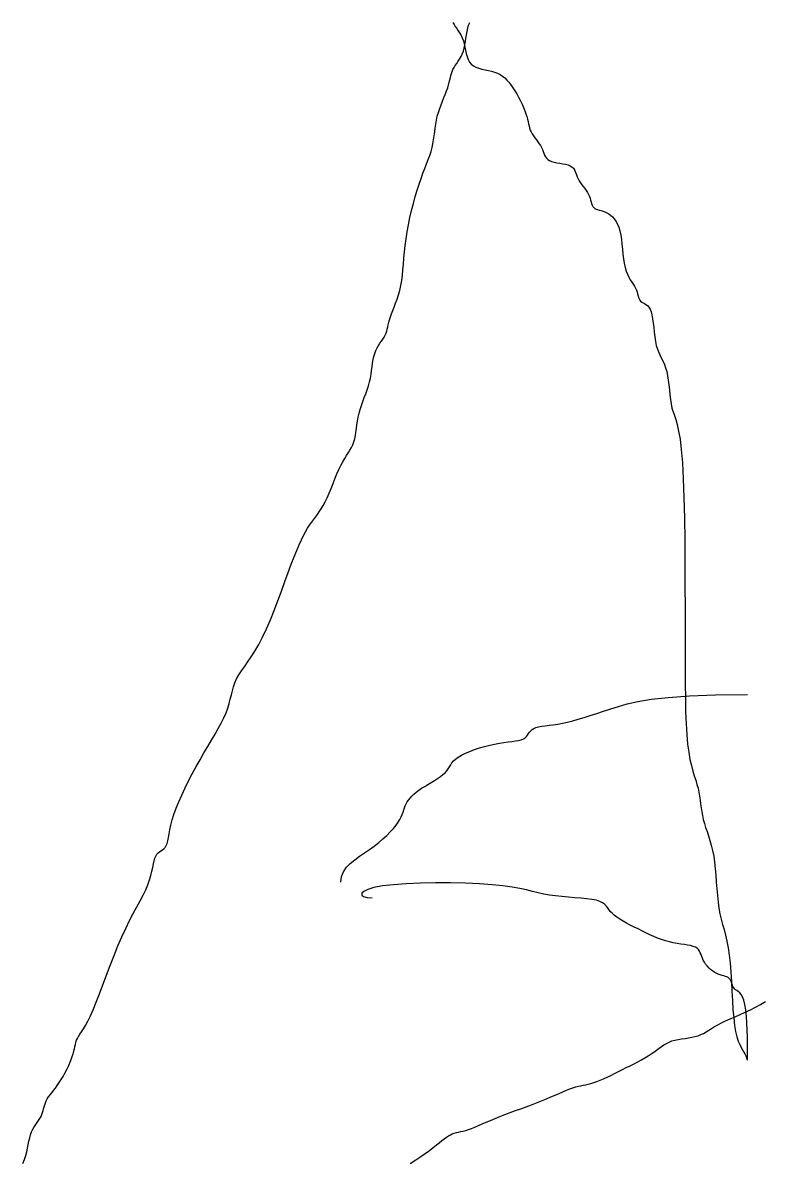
# Paper-space layout 's2 of 2' of a CAD drawing. Header units: metres. Extents: x -1806 to 17358, y -2633 to 1911.
# Drawn here: x 777.004 to 779.689, y 295.707 to 299.834 of the extents above; entities that cross this region are included whole.
import ezdxf

# ---------------------------------------------------------------- set-up
doc = ezdxf.new("R2010")
doc.units = ezdxf.units.M
doc.layers.get('0').update_dxf_attribs({"color": 6})
doc.layers.add('Notes', color=7, linetype='Continuous')

# ---------------------------------------------------------------- blocks, each defined once
blk = doc.blocks.new('Anthony Ho Signature')
at = {"color": 7, "flags": 128}
for points in [[(314870.0118, 6258875.6472), (314870.0157, 6258875.6401), (314870.0203, 6258875.6329), (314870.0254, 6258875.6255), (314870.0307, 6258875.6177), (314870.0359, 6258875.6095), (314870.041, 6258875.6008), (314870.0456, 6258875.5913), (314870.0496, 6258875.5811), (314870.0527, 6258875.5701), (314870.0553, 6258875.5586), (314870.0577, 6258875.5468), (314870.0602, 6258875.5351), (314870.0631, 6258875.5239), (314870.0669, 6258875.5134), (314870.0717, 6258875.5041), (314870.0779, 6258875.4961), (314870.0859, 6258875.4899), (314870.0952, 6258875.4851), (314870.1057, 6258875.4814), (314870.1169, 6258875.4784), (314870.1286, 6258875.4759), (314870.1404, 6258875.4736), (314870.152, 6258875.471), (314870.163, 6258875.4678), (314870.1732, 6258875.4638), (314870.1827, 6258875.459), (314870.1914, 6258875.4532), (314870.1997, 6258875.4466), (314870.2074, 6258875.439), (314870.2149, 6258875.4306), (314870.2221, 6258875.4213), (314870.2292, 6258875.4112), (314870.2363, 6258875.4001), (314870.2432, 6258875.3884), (314870.25, 6258875.3763), (314870.2564, 6258875.3639), (314870.2623, 6258875.3516), (314870.2678, 6258875.3394), (314870.2725, 6258875.3277), (314870.2765, 6258875.3167), (314870.2796, 6258875.3065), (314870.2821, 6258875.2971), (314870.2841, 6258875.2883), (314870.2859, 6258875.2801), (314870.2877, 6258875.2724), (314870.2898, 6258875.2649), (314870.2922, 6258875.2577), (314870.2954, 6258875.2506), (314870.2993, 6258875.2435), (314870.3039, 6258875.2365), (314870.309, 6258875.2294), (314870.3143, 6258875.2223), (314870.3196, 6258875.2152), (314870.3246, 6258875.2081), (314870.3292, 6258875.201), (314870.3332, 6258875.194), (314870.3364, 6258875.1869), (314870.339, 6258875.1799), (314870.3413, 6258875.1732), (314870.3438, 6258875.1668), (314870.3468, 6258875.1609), (314870.3505, 6258875.1554), (314870.3553, 6258875.1507), (314870.3616, 6258875.1467), (314870.3695, 6258875.1436), (314870.3787, 6258875.1411), (314870.3888, 6258875.1391), (314870.3994, 6258875.1373), (314870.4099, 6258875.1355), (314870.4201, 6258875.1335), (314870.4293, 6258875.131), (314870.4372, 6258875.1279), (314870.4434, 6258875.1239), (314870.4483, 6258875.1192), (314870.452, 6258875.1137), (314870.4549, 6258875.1078), (314870.4574, 6258875.1014), (314870.4598, 6258875.0947), (314870.4624, 6258875.0877), (314870.4656, 6258875.0806), (314870.4695, 6258875.0736), (314870.4741, 6258875.0665), (314870.4792, 6258875.0594), (314870.4845, 6258875.0523), (314870.4897, 6258875.0452), (314870.4948, 6258875.0381), (314870.4994, 6258875.0311), (314870.5034, 6258875.024), (314870.5065, 6258875.0169), (314870.509, 6258875.01), (314870.511, 6258875.0032), (314870.5128, 6258874.9968), (314870.5146, 6258874.9909), (314870.5167, 6258874.9855), (314870.5191, 6258874.9807), (314870.5223, 6258874.9768), (314870.5262, 6258874.9736), (314870.531, 6258874.9712), (314870.5364, 6258874.9691), (314870.5424, 6258874.9673), (314870.5488, 6258874.9655), (314870.5555, 6258874.9635), (314870.5625, 6258874.961), (314870.5695, 6258874.9579), (314870.5766, 6258874.9539), (314870.5836, 6258874.9489), (314870.5903, 6258874.9428), (314870.5967, 6258874.9355), (314870.6027, 6258874.9268), (314870.6081, 6258874.9167), (314870.6128, 6258874.9051), (314870.6168, 6258874.8918), (314870.62, 6258874.8768), (314870.6224, 6258874.8605), (314870.6245, 6258874.8433), (314870.6263, 6258874.8257), (314870.6281, 6258874.808), (314870.6301, 6258874.7909), (314870.6326, 6258874.7745), (314870.6357, 6258874.7596), (314870.6397, 6258874.7463), (314870.6443, 6258874.7345), (314870.6494, 6258874.7241), (314870.6546, 6258874.7147), (314870.6599, 6258874.7063), (314870.665, 6258874.6985), (314870.6696, 6258874.6911), (314870.6735, 6258874.684), (314870.6767, 6258874.677), (314870.6792, 6258874.67), (314870.6812, 6258874.6633), (314870.683, 6258874.6569), (314870.6848, 6258874.6509), (314870.6868, 6258874.6455), (314870.6893, 6258874.6408), (314870.6924, 6258874.6368), (314870.6964, 6258874.6336), (314870.701, 6258874.6309), (314870.7061, 6258874.6282), (314870.7114, 6258874.625), (314870.7166, 6258874.6209), (314870.7217, 6258874.6156), (314870.7263, 6258874.6084), (314870.7303, 6258874.599), (314870.7334, 6258874.5872), (314870.7359, 6258874.5732), (314870.7379, 6258874.5577), (314870.7397, 6258874.5412), (314870.7415, 6258874.5242), (314870.7436, 6258874.5074), (314870.746, 6258874.4912), (314870.7492, 6258874.4763), (314870.7531, 6258874.4629), (314870.7577, 6258874.4509), (314870.7628, 6258874.4398), (314870.7681, 6258874.4291), (314870.7734, 6258874.4184), (314870.7784, 6258874.4072), (314870.783, 6258874.3952), (314870.787, 6258874.3818), (314870.7901, 6258874.3669), (314870.7926, 6258874.3506), (314870.7946, 6258874.3334), (314870.7964, 6258874.3157), (314870.7983, 6258874.2981), (314870.8003, 6258874.2809), (314870.8028, 6258874.2646), (314870.8059, 6258874.2496), (314870.8098, 6258874.2361), (314870.8145, 6258874.2226), (314870.8195, 6258874.2076), (314870.8248, 6258874.1894), (314870.8301, 6258874.1664), (314870.8351, 6258874.1368), (314870.8398, 6258874.099), (314870.8437, 6258874.0513), (314870.8468, 6258873.9928), (314870.8492, 6258873.925), (314870.8509, 6258873.8502), (314870.852, 6258873.7704), (314870.8527, 6258873.688), (314870.853, 6258873.6051), (314870.8532, 6258873.5241), (314870.8532, 6258873.447), (314870.8532, 6258873.3757), (314870.8533, 6258873.3103), (314870.8537, 6258873.2508), (314870.8544, 6258873.1967), (314870.8555, 6258873.148), (314870.8572, 6258873.1044), (314870.8595, 6258873.0656), (314870.8626, 6258873.0315), (314870.8666, 6258873.0017), (314870.8712, 6258872.9758), (314870.8763, 6258872.9533), (314870.8815, 6258872.9335), (314870.8868, 6258872.9159), (314870.8919, 6258872.9), (314870.8965, 6258872.8852), (314870.9004, 6258872.8709), (314870.9036, 6258872.8568), (314870.9061, 6258872.8426), (314870.9081, 6258872.8284), (314870.9099, 6258872.8143), (314870.9117, 6258872.8001), (314870.9137, 6258872.786), (314870.9162, 6258872.7718), (314870.9193, 6258872.7576), (314870.9233, 6258872.7434), (314870.9279, 6258872.729), (314870.933, 6258872.7141), (314870.9383, 6258872.6986), (314870.9435, 6258872.6822), (314870.9486, 6258872.6647), (314870.9532, 6258872.6458), (314870.9572, 6258872.6254), (314870.9603, 6258872.6034), (314870.9628, 6258872.58), (314870.9648, 6258872.5557), (314870.9666, 6258872.531), (314870.9684, 6258872.5063), (314870.9705, 6258872.482), (314870.9729, 6258872.4586), (314870.9761, 6258872.4366), (314870.98, 6258872.4161), (314870.9846, 6258872.3967), (314870.9897, 6258872.3778), (314870.995, 6258872.3586), (314871.0003, 6258872.3386), (314871.0053, 6258872.317), (314871.0099, 6258872.2932), (314871.0139, 6258872.2666), (314871.017, 6258872.2366), (314871.0195, 6258872.2042), (314871.0215, 6258872.1701), (314871.0233, 6258872.1356), (314871.0251, 6258872.1014), (314871.0272, 6258872.0687), (314871.0297, 6258872.0384), (314871.0328, 6258872.0116), (314871.0367, 6258871.9889), (314871.0414, 6258871.9702), (314871.0464, 6258871.9547), (314871.0517, 6258871.942), (314871.057, 6258871.9315), (314871.062, 6258871.9226), (314871.0667, 6258871.9149), (314871.0706, 6258871.9077), (314871.0737, 6258871.9008), (314871.0761, 6258871.8945), (314871.0778, 6258871.8895), (314871.0789, 6258871.8865), (314871.0796, 6258871.8862), (314871.0799, 6258871.8891), (314871.08, 6258871.8961), (314871.0801, 6258871.9077), (314871.08, 6258871.9244), (314871.0799, 6258871.9451), (314871.0796, 6258871.9687), (314871.0789, 6258871.9939), (314871.0778, 6258872.0196), (314871.0761, 6258872.0445), (314871.0737, 6258872.0674), (314871.0706, 6258872.0872), (314871.0667, 6258872.1028), (314871.062, 6258872.1146), (314871.057, 6258872.1233), (314871.0517, 6258872.1297), (314871.0464, 6258872.1342), (314871.0414, 6258872.1376), (314871.0367, 6258872.1406), (314871.0328, 6258872.1438), (314871.0297, 6258872.1478), (314871.0272, 6258872.1524), (314871.0251, 6258872.1574), (314871.0233, 6258872.1627), (314871.0215, 6258872.168), (314871.0195, 6258872.173), (314871.017, 6258872.1776), (314871.0139, 6258872.1816), (314871.0099, 6258872.1847), (314871.0052, 6258872.1872), (314870.9998, 6258872.1892), (314870.9938, 6258872.191), (314870.9874, 6258872.1928), (314870.9806, 6258872.1949), (314870.9737, 6258872.1973), (314870.9666, 6258872.2005), (314870.9595, 6258872.2044), (314870.9526, 6258872.2092), (314870.9458, 6258872.2146), (314870.9394, 6258872.2205), (314870.9335, 6258872.2269), (314870.9281, 6258872.2337), (314870.9233, 6258872.2406), (314870.9193, 6258872.2477), (314870.9162, 6258872.2548), (314870.9136, 6258872.2617), (314870.9112, 6258872.2684), (314870.9087, 6258872.2748), (314870.9058, 6258872.2808), (314870.9021, 6258872.2862), (314870.8972, 6258872.2909), (314870.891, 6258872.2949), (314870.883, 6258872.298), (314870.8736, 6258872.3005), (314870.8627, 6258872.3025), (314870.8508, 6258872.3044), (314870.838, 6258872.3062), (314870.8245, 6258872.3082), (314870.8106, 6258872.3107), (314870.7964, 6258872.3138), (314870.7823, 6258872.3178), (314870.7681, 6258872.3225), (314870.7539, 6258872.3279), (314870.7397, 6258872.3339), (314870.7255, 6258872.3403), (314870.7114, 6258872.347), (314870.6972, 6258872.3539), (314870.683, 6258872.361), (314870.6688, 6258872.3681), (314870.6549, 6258872.3752), (314870.6414, 6258872.3823), (314870.6286, 6258872.3893), (314870.6167, 6258872.3964), (314870.6059, 6258872.4035), (314870.5964, 6258872.4106), (314870.5885, 6258872.4177), (314870.5821, 6258872.4247), (314870.5769, 6258872.4317), (314870.5722, 6258872.4384), (314870.5672, 6258872.4448), (314870.5613, 6258872.4508), (314870.5539, 6258872.4562), (314870.5442, 6258872.4609), (314870.5317, 6258872.4649), (314870.5159, 6258872.468), (314870.4972, 6258872.4705), (314870.4762, 6258872.4725), (314870.4537, 6258872.4743), (314870.4304, 6258872.4761), (314870.4068, 6258872.4782), (314870.3836, 6258872.4806), (314870.3616, 6258872.4838), (314870.341, 6258872.4877), (314870.3211, 6258872.4923), (314870.3007, 6258872.4974), (314870.2788, 6258872.5027), (314870.2543, 6258872.5079), (314870.2259, 6258872.513), (314870.1927, 6258872.5176), (314870.1536, 6258872.5215), (314870.1078, 6258872.5246), (314870.057, 6258872.5268), (314870.003, 6258872.5279), (314869.9479, 6258872.528), (314869.8938, 6258872.527), (314869.8425, 6258872.5249), (314869.796, 6258872.5215), (314869.7565, 6258872.5168), (314869.7254, 6258872.5109), (314869.7027, 6258872.5042), (314869.688, 6258872.4972), (314869.6809, 6258872.4903), (314869.6808, 6258872.484), (314869.6874, 6258872.479), (314869.7001, 6258872.4756), (314869.7187, 6258872.4743)], [(314868.4518, 6258871.5111), (314868.4581, 6258871.5253), (314868.4629, 6258871.5393), (314868.4666, 6258871.5531), (314868.4696, 6258871.5666), (314868.472, 6258871.5796), (314868.4744, 6258871.5921), (314868.477, 6258871.604), (314868.4802, 6258871.615), (314868.4841, 6258871.6252), (314868.4888, 6258871.6346), (314868.4938, 6258871.6434), (314868.4991, 6258871.6516), (314868.5044, 6258871.6594), (314868.5094, 6258871.6668), (314868.5141, 6258871.674), (314868.518, 6258871.6811), (314868.5211, 6258871.6882), (314868.5236, 6258871.6953), (314868.5257, 6258871.7023), (314868.5275, 6258871.7094), (314868.5293, 6258871.7165), (314868.5313, 6258871.7236), (314868.5338, 6258871.7307), (314868.5369, 6258871.7378), (314868.5409, 6258871.7449), (314868.5456, 6258871.7521), (314868.551, 6258871.7595), (314868.557, 6258871.7673), (314868.5634, 6258871.7755), (314868.5702, 6258871.7842), (314868.5771, 6258871.7937), (314868.5842, 6258871.8039), (314868.5913, 6258871.8149), (314868.5982, 6258871.8266), (314868.605, 6258871.8387), (314868.6114, 6258871.8511), (314868.6173, 6258871.8634), (314868.6227, 6258871.8756), (314868.6275, 6258871.8873), (314868.6315, 6258871.8983), (314868.6346, 6258871.9085), (314868.6371, 6258871.9179), (314868.6391, 6258871.9267), (314868.6409, 6258871.9349), (314868.6427, 6258871.9427), (314868.6448, 6258871.9501), (314868.6472, 6258871.9573), (314868.6504, 6258871.9644), (314868.6544, 6258871.9716), (314868.6592, 6258871.9793), (314868.665, 6258871.9881), (314868.6716, 6258871.9986), (314868.6792, 6258872.0113), (314868.6876, 6258872.0268), (314868.6969, 6258872.0456), (314868.7071, 6258872.0683), (314868.7181, 6258872.0951), (314868.73, 6258872.1255), (314868.7425, 6258872.1586), (314868.7555, 6258872.1934), (314868.769, 6258872.2291), (314868.7829, 6258872.2648), (314868.7969, 6258872.2996), (314868.8111, 6258872.3327), (314868.8252, 6258872.3633), (314868.8391, 6258872.3914), (314868.8526, 6258872.4173), (314868.8654, 6258872.4413), (314868.8774, 6258872.4634), (314868.8882, 6258872.4841), (314868.8977, 6258872.5034), (314868.9056, 6258872.5215), (314868.9119, 6258872.5388), (314868.9167, 6258872.555), (314868.9204, 6258872.5702), (314868.9234, 6258872.5841), (314868.9258, 6258872.5967), (314868.9282, 6258872.6079), (314868.9308, 6258872.6175), (314868.934, 6258872.6254), (314868.9379, 6258872.6317), (314868.9426, 6258872.6366), (314868.9476, 6258872.6407), (314868.9529, 6258872.6443), (314868.9582, 6258872.6479), (314868.9632, 6258872.652), (314868.9679, 6258872.6569), (314868.9718, 6258872.6632), (314868.975, 6258872.6712), (314868.9776, 6258872.6809), (314868.9799, 6258872.6924), (314868.9824, 6258872.7057), (314868.9854, 6258872.7207), (314868.9891, 6258872.7376), (314868.9939, 6258872.7561), (314869.0002, 6258872.7765), (314869.0081, 6258872.7986), (314869.0176, 6258872.8221), (314869.0284, 6258872.8467), (314869.0403, 6258872.8721), (314869.0532, 6258872.898), (314869.0666, 6258872.9239), (314869.0806, 6258872.9496), (314869.0947, 6258872.9748), (314869.1089, 6258872.9992), (314869.1228, 6258873.0226), (314869.1363, 6258873.0452), (314869.1491, 6258873.0669), (314869.161, 6258873.0877), (314869.1718, 6258873.1076), (314869.1813, 6258873.1266), (314869.1892, 6258873.1448), (314869.1955, 6258873.1621), (314869.2005, 6258873.1786), (314869.2045, 6258873.1944), (314869.2082, 6258873.2097), (314869.2118, 6258873.2246), (314869.2158, 6258873.2391), (314869.2208, 6258873.2534), (314869.2271, 6258873.2676), (314869.235, 6258873.2818), (314869.2445, 6258873.2965), (314869.2553, 6258873.312), (314869.2672, 6258873.3289), (314869.2801, 6258873.3476), (314869.2935, 6258873.3685), (314869.3075, 6258873.392), (314869.3216, 6258873.4186), (314869.3358, 6258873.4486), (314869.3498, 6258873.4812), (314869.3636, 6258873.5156), (314869.3771, 6258873.5508), (314869.3902, 6258873.5861), (314869.4027, 6258873.6205), (314869.4145, 6258873.6531), (314869.4256, 6258873.6831), (314869.4358, 6258873.7097), (314869.4452, 6258873.7331), (314869.454, 6258873.7536), (314869.4622, 6258873.7716), (314869.47, 6258873.7874), (314869.4774, 6258873.8012), (314869.4847, 6258873.8136), (314869.4918, 6258873.8247), (314869.4989, 6258873.8349), (314869.506, 6258873.8446), (314869.5131, 6258873.8541), (314869.5201, 6258873.8637), (314869.5272, 6258873.8737), (314869.5343, 6258873.8845), (314869.5414, 6258873.8964), (314869.5485, 6258873.9097), (314869.5556, 6258873.9247), (314869.5627, 6258873.941), (314869.5698, 6258873.9582), (314869.5769, 6258873.9758), (314869.584, 6258873.9934), (314869.591, 6258874.0106), (314869.5981, 6258874.0269), (314869.6052, 6258874.0419), (314869.6123, 6258874.0552), (314869.6193, 6258874.0671), (314869.626, 6258874.0779), (314869.6324, 6258874.0879), (314869.6384, 6258874.0975), (314869.6438, 6258874.107), (314869.6485, 6258874.1166), (314869.6525, 6258874.1269), (314869.6556, 6258874.1379), (314869.6581, 6258874.1498), (314869.6601, 6258874.1622), (314869.662, 6258874.1753), (314869.6638, 6258874.1888), (314869.6658, 6258874.2026), (314869.6683, 6258874.2166), (314869.6714, 6258874.2308), (314869.6754, 6258874.2449), (314869.68, 6258874.2591), (314869.685, 6258874.2732), (314869.6903, 6258874.2874), (314869.6956, 6258874.3016), (314869.7007, 6258874.3157), (314869.7053, 6258874.3299), (314869.7092, 6258874.3441), (314869.7124, 6258874.3582), (314869.7148, 6258874.3723), (314869.7169, 6258874.3861), (314869.7187, 6258874.3996), (314869.7205, 6258874.4126), (314869.7225, 6258874.4251), (314869.725, 6258874.4369), (314869.7281, 6258874.4479), (314869.7321, 6258874.4581), (314869.7367, 6258874.4676), (314869.7418, 6258874.4763), (314869.747, 6258874.4845), (314869.7523, 6258874.4923), (314869.7574, 6258874.4997), (314869.762, 6258874.5069), (314869.7659, 6258874.514), (314869.7691, 6258874.5212), (314869.7716, 6258874.5284), (314869.7736, 6258874.5358), (314869.7754, 6258874.5436), (314869.7772, 6258874.5518), (314869.7792, 6258874.5605), (314869.7817, 6258874.57), (314869.7849, 6258874.5802), (314869.7888, 6258874.5912), (314869.7934, 6258874.6032), (314869.7985, 6258874.616), (314869.8038, 6258874.6297), (314869.809, 6258874.6443), (314869.8141, 6258874.6598), (314869.8187, 6258874.6762), (314869.8227, 6258874.6935), (314869.8258, 6258874.7116), (314869.8283, 6258874.7307), (314869.8303, 6258874.7506), (314869.8321, 6258874.7714), (314869.8339, 6258874.7931), (314869.836, 6258874.8156), (314869.8384, 6258874.8391), (314869.8416, 6258874.8634), (314869.8455, 6258874.8886), (314869.8503, 6258874.9144), (314869.8557, 6258874.9403), (314869.8617, 6258874.9661), (314869.8681, 6258874.9915), (314869.8748, 6258875.0162), (314869.8818, 6258875.0397), (314869.8889, 6258875.0618), (314869.8959, 6258875.0822), (314869.9029, 6258875.101), (314869.9096, 6258875.1185), (314869.916, 6258875.1349), (314869.922, 6258875.1505), (314869.9274, 6258875.1653), (314869.9322, 6258875.1798), (314869.9361, 6258875.194), (314869.9393, 6258875.2081), (314869.9417, 6258875.2223), (314869.9438, 6258875.2365), (314869.9456, 6258875.2506), (314869.9474, 6258875.2648), (314869.9494, 6258875.2789), (314869.9519, 6258875.2931), (314869.955, 6258875.3073), (314869.959, 6258875.3214), (314869.9636, 6258875.3355), (314869.9687, 6258875.3493), (314869.9739, 6258875.3628), (314869.9792, 6258875.3758), (314869.9843, 6258875.3883), (314869.9889, 6258875.4001), (314869.9928, 6258875.4112), (314869.996, 6258875.4214), (314869.9985, 6258875.4308), (314870.0005, 6258875.4395), (314870.0023, 6258875.4477), (314870.0041, 6258875.4555), (314870.0061, 6258875.4629), (314870.0086, 6258875.4702), (314870.0118, 6258875.4773), (314870.0157, 6258875.4844), (314870.0203, 6258875.4916), (314870.0254, 6258875.499), (314870.0307, 6258875.5068), (314870.0359, 6258875.515), (314870.041, 6258875.5237), (314870.0456, 6258875.5332), (314870.0496, 6258875.5434), (314870.0527, 6258875.5544), (314870.0552, 6258875.5661), (314870.0572, 6258875.5782), (314870.059, 6258875.5906), (314870.0608, 6258875.6029), (314870.0629, 6258875.6151), (314870.0653, 6258875.6268), (314870.0685, 6258875.6378), (314870.0724, 6258875.648)], [(314869.8569, 6258871.5111), (314869.8766, 6258871.5235), (314869.8949, 6258871.5356), (314869.9116, 6258871.5473), (314869.9267, 6258871.5583), (314869.94, 6258871.5685), (314869.9518, 6258871.5778), (314869.9622, 6258871.5862), (314869.9716, 6258871.5938), (314869.98, 6258871.6004), (314869.9878, 6258871.6061), (314869.9952, 6258871.611), (314870.0023, 6258871.615), (314870.0094, 6258871.6181), (314870.0166, 6258871.6206), (314870.0241, 6258871.6226), (314870.0318, 6258871.6244), (314870.0401, 6258871.6262), (314870.0488, 6258871.6283), (314870.0583, 6258871.6308), (314870.0685, 6258871.6339), (314870.0796, 6258871.6379), (314870.0915, 6258871.6426), (314870.1044, 6258871.648), (314870.1181, 6258871.654), (314870.1327, 6258871.6604), (314870.1482, 6258871.6671), (314870.1646, 6258871.674), (314870.1819, 6258871.6811), (314870.2001, 6258871.6882), (314870.2189, 6258871.6953), (314870.2381, 6258871.7023), (314870.2576, 6258871.7094), (314870.277, 6258871.7165), (314870.2963, 6258871.7236), (314870.3151, 6258871.7307), (314870.3332, 6258871.7378), (314870.3505, 6258871.7448), (314870.3669, 6258871.7518), (314870.3824, 6258871.7585), (314870.397, 6258871.7649), (314870.4107, 6258871.7709), (314870.4236, 6258871.7763), (314870.4356, 6258871.781), (314870.4466, 6258871.785), (314870.4569, 6258871.7881), (314870.4664, 6258871.7906), (314870.4756, 6258871.7926), (314870.4845, 6258871.7944), (314870.4934, 6258871.7962), (314870.5025, 6258871.7983), (314870.512, 6258871.8007), (314870.5223, 6258871.8039), (314870.5333, 6258871.8078), (314870.5452, 6258871.8126), (314870.5577, 6258871.818), (314870.5707, 6258871.8239), (314870.5842, 6258871.8303), (314870.5981, 6258871.8371), (314870.6121, 6258871.844), (314870.6263, 6258871.8511), (314870.6404, 6258871.8582), (314870.6545, 6258871.8652), (314870.6683, 6258871.8723), (314870.6818, 6258871.8794), (314870.6949, 6258871.8865), (314870.7074, 6258871.8936), (314870.7192, 6258871.9007), (314870.7303, 6258871.9077), (314870.7405, 6258871.9148), (314870.7501, 6258871.9218), (314870.7592, 6258871.9285), (314870.7681, 6258871.9349), (314870.777, 6258871.9408), (314870.7861, 6258871.9462), (314870.7957, 6258871.951), (314870.8059, 6258871.955), (314870.8169, 6258871.9581), (314870.8286, 6258871.9606), (314870.8408, 6258871.9626), (314870.8532, 6258871.9644), (314870.8655, 6258871.9662), (314870.8777, 6258871.9682), (314870.8894, 6258871.9707), (314870.9004, 6258871.9738), (314870.9107, 6258871.9778), (314870.9204, 6258871.9825), (314870.9299, 6258871.9879), (314870.9394, 6258871.9939), (314870.9495, 6258872.0003), (314870.9603, 6258872.007), (314870.9722, 6258872.014), (314870.9855, 6258872.0211), (314871.0005, 6258872.0282), (314871.017, 6258872.0354), (314871.0345, 6258872.0428), (314871.0529, 6258872.0506), (314871.0717, 6258872.0588), (314871.0906, 6258872.0675), (314871.1092, 6258872.077), (314871.1273, 6258872.0872), (314871.1446, 6258872.0982)]]:
    blk.add_lwpolyline(points, dxfattribs=at)
at = {"color": 7}
blk.add_lwpolyline([(314869.6052, 6258872.531), (314869.6078, 6258872.551), (314869.6148, 6258872.5687), (314869.6257, 6258872.5845), (314869.6395, 6258872.5989), (314869.6555, 6258872.6121), (314869.673, 6258872.6246), (314869.6912, 6258872.6368), (314869.7092, 6258872.649), (314869.7265, 6258872.6616), (314869.7428, 6258872.6745), (314869.7579, 6258872.6875), (314869.7719, 6258872.7004), (314869.7845, 6258872.7131), (314869.7956, 6258872.7254), (314869.8053, 6258872.7371), (314869.8132, 6258872.7482), (314869.8195, 6258872.7584), (314869.8243, 6258872.7678), (314869.828, 6258872.7766), (314869.8309, 6258872.7848), (314869.8334, 6258872.7925), (314869.8358, 6258872.8), (314869.8384, 6258872.8072), (314869.8416, 6258872.8143), (314869.8456, 6258872.8214), (314869.8504, 6258872.8284), (314869.8562, 6258872.8355), (314869.8629, 6258872.8426), (314869.8704, 6258872.8497), (314869.8788, 6258872.8568), (314869.8881, 6258872.8639), (314869.8983, 6258872.8709), (314869.9093, 6258872.878), (314869.9209, 6258872.8851), (314869.9327, 6258872.8922), (314869.9444, 6258872.8993), (314869.9556, 6258872.9064), (314869.9661, 6258872.9134), (314869.9755, 6258872.9205), (314869.9834, 6258872.9276), (314869.9897, 6258872.9347), (314869.9948, 6258872.9418), (314869.9992, 6258872.9488), (314870.0035, 6258872.9559), (314870.0082, 6258872.963), (314870.014, 6258872.9701), (314870.0213, 6258872.9772), (314870.0307, 6258872.9843), (314870.0426, 6258872.9913), (314870.0567, 6258872.9983), (314870.0725, 6258873.005), (314870.0897, 6258873.0114), (314870.1078, 6258873.0174), (314870.1264, 6258873.0228), (314870.1449, 6258873.0275), (314870.163, 6258873.0315), (314870.1803, 6258873.0346), (314870.1966, 6258873.0371), (314870.2117, 6258873.0391), (314870.2257, 6258873.0409), (314870.2383, 6258873.0427), (314870.2494, 6258873.0448), (314870.2591, 6258873.0472), (314870.267, 6258873.0504), (314870.2733, 6258873.0543), (314870.2782, 6258873.0589), (314870.2823, 6258873.064), (314870.2859, 6258873.0692), (314870.2895, 6258873.0745), (314870.2936, 6258873.0796), (314870.2986, 6258873.0842), (314870.3048, 6258873.0881), (314870.3128, 6258873.0913), (314870.3224, 6258873.0937), (314870.3336, 6258873.0958), (314870.3462, 6258873.0976), (314870.3601, 6258873.0994), (314870.3753, 6258873.1014), (314870.3916, 6258873.1039), (314870.4088, 6258873.107), (314870.427, 6258873.111), (314870.4461, 6258873.1158), (314870.4662, 6258873.1214), (314870.4874, 6258873.1277), (314870.5097, 6258873.1346), (314870.5331, 6258873.1422), (314870.5578, 6258873.1503), (314870.5837, 6258873.159), (314870.6115, 6258873.168), (314870.6433, 6258873.177), (314870.6822, 6258873.1858), (314870.7309, 6258873.1938), (314870.7921, 6258873.2007), (314870.8689, 6258873.2061), (314870.9639, 6258873.2096), (314871.0801, 6258873.2109)], dxfattribs=at)

psp = doc.layouts.new('s2 of 2')

# ---------------------------------------------------------------- block references
at = {"layer": 'Notes', "ltscale": 0.5}
psp.add_blockref('Anthony Ho Signature', (-314091.448, -6258575.8121), dxfattribs=at)

doc.saveas('drawing.dxf')
